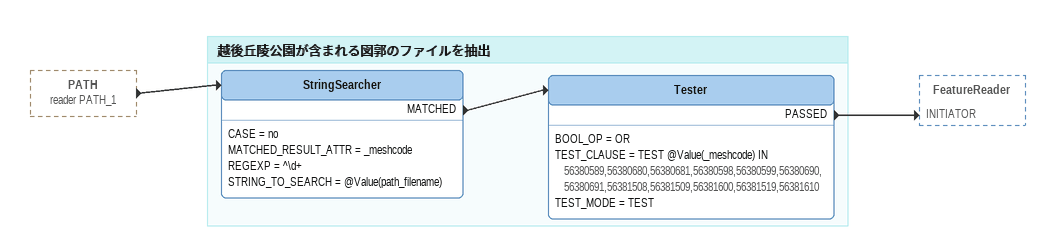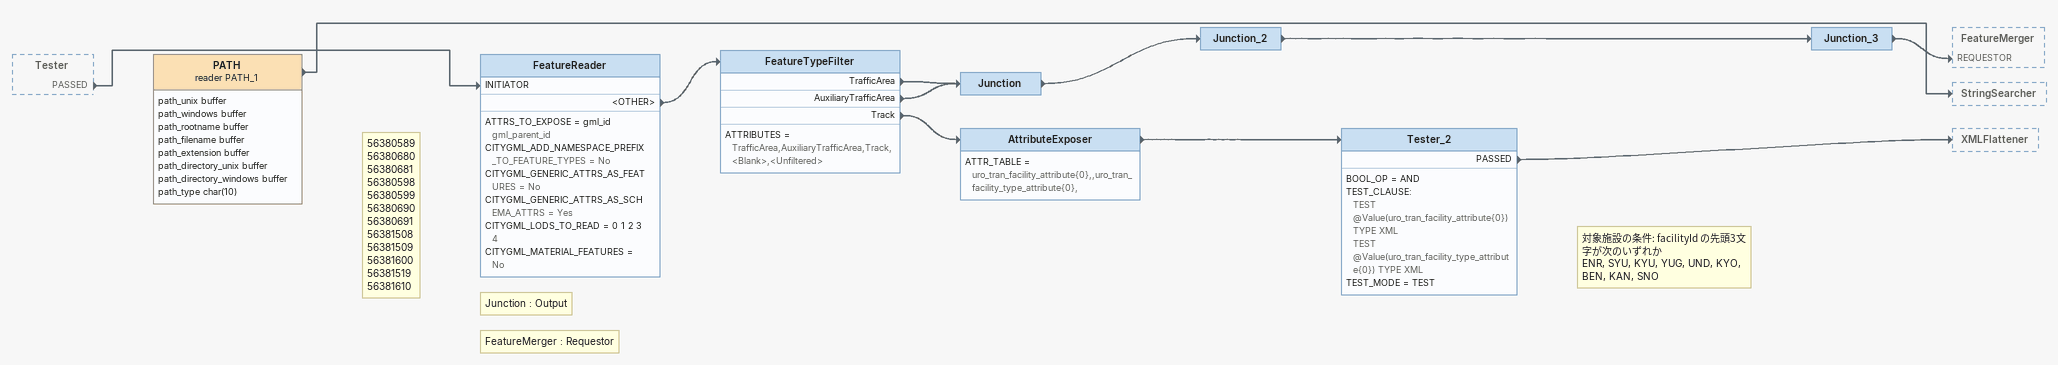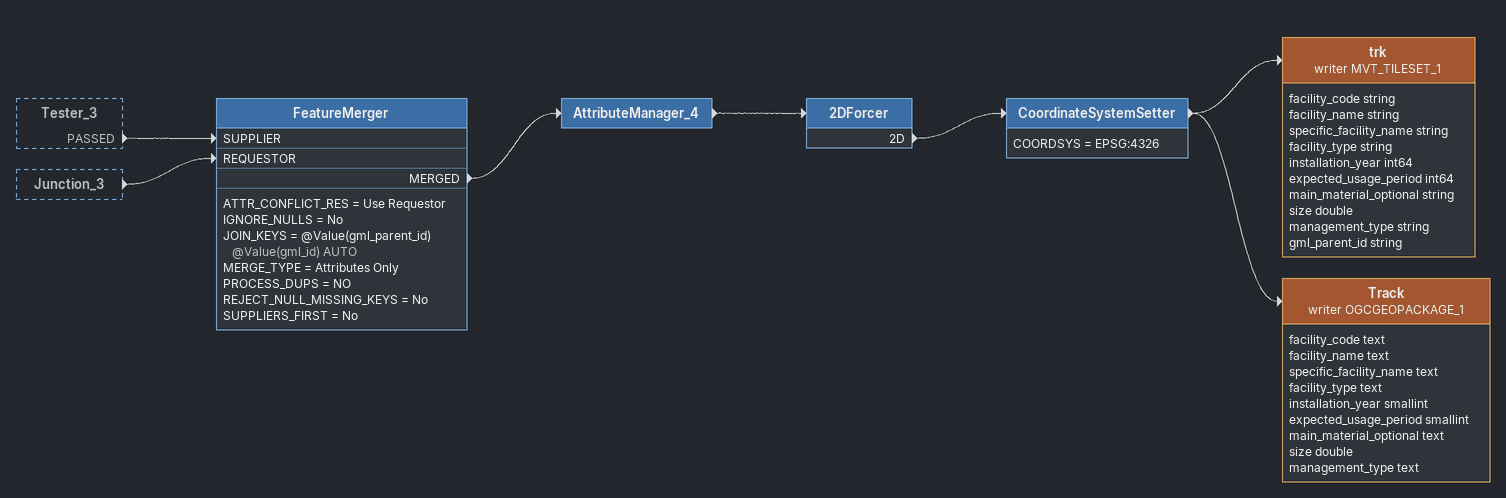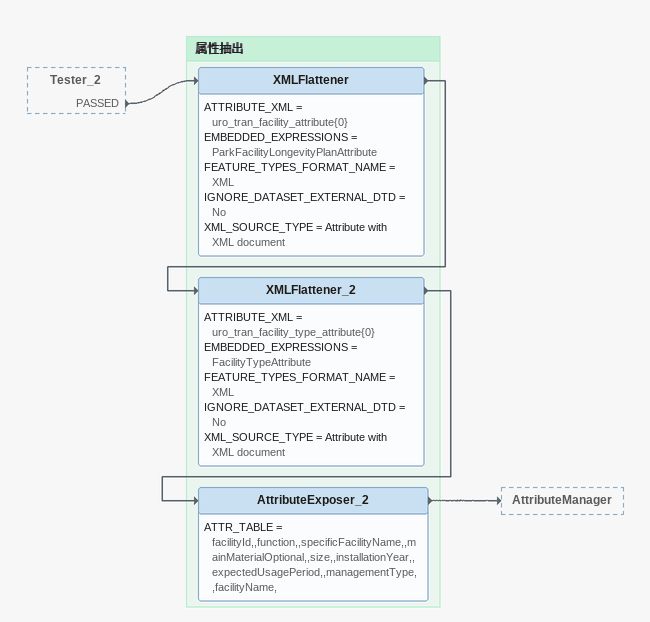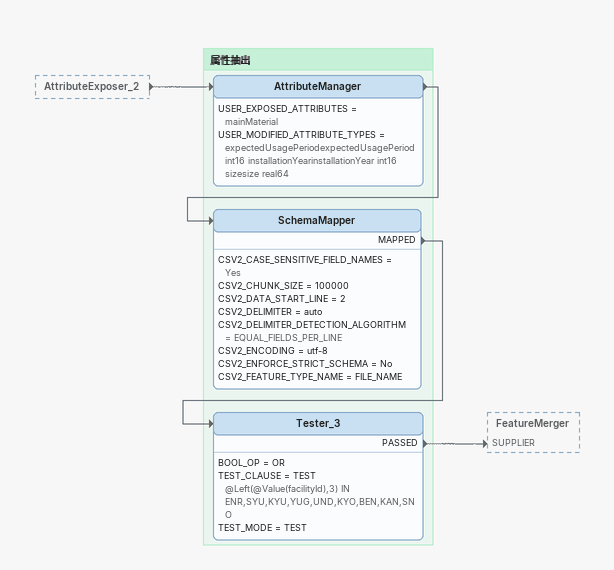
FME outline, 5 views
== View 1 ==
PATH (reader PATH_1) [outside]
    -> StringSearcher

Bookmark: 越後丘陵公園が含まれる図郭のファイルを抽出
StringSearcher
    CASE = no
    MATCHED_RESULT_ATTR = _meshcode
    REGEXP = ^\d+
    STRING_TO_SEARCH = @Value(path_filename)
    MATCHED -> Tester
Tester
    BOOL_OP = OR
    TEST_CLAUSE = TEST @Value(_meshcode) IN 56380589,56380680,56380681,56380598,56380599,56380690,56380691,56381508,56381509,56381600,56381519,56381610
    TEST_MODE = TEST
    PASSED -> FeatureReader [INITIATOR]

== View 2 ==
Tester [outside]
    PASSED -> FeatureReader [INITIATOR]
PATH (reader PATH_1)
    attributes: path_unix buffer, path_windows buffer, path_rootname buffer, path_filename buffer, path_extension buffer, path_directory_unix buffer, path_directory_windows buffer, path_type char(10)
    -> StringSearcher
Note: 56380589 / 56380680 / 56380681 / 56380598 / 56380599 / 56380690 / 56380691 / 56381508 / 56381509 / 56381600 / 56381519 / 56381610
FeatureReader
    ATTRS_TO_EXPOSE = gml_id gml_parent_id
    CITYGML_ADD_NAMESPACE_PREFIX_TO_FEATURE_TYPES = No
    CITYGML_GENERIC_ATTRS_AS_FEATURES = No
    CITYGML_GENERIC_ATTRS_AS_SCHEMA_ATTRS = Yes
    CITYGML_LODS_TO_READ = 0 1 2 3 4
    CITYGML_MATERIAL_FEATURES = No
    <OTHER> -> FeatureTypeFilter
FeatureTypeFilter
    ATTRIBUTES = TrafficArea,AuxiliaryTrafficArea,Track,<Blank>,<Unfiltered>
    TrafficArea -> Junction
    AuxiliaryTrafficArea -> Junction
    Track -> AttributeExposer
Junction
    -> Junction_2
Note: FeatureMerger : Requestor
Junction_2
    -> Junction_3
Note: Junction : Output
Junction_3
    -> FeatureMerger [REQUESTOR]
AttributeExposer
    ATTR_TABLE = uro_tran_facility_attribute{0},,uro_tran_facility_type_attribute{0},
    -> Tester_2
Note: 対象施設の条件: facilityId の先頭3文字が次のいずれか / ENR, SYU, KYU, YUG, UND, KYO, BEN, KAN, SNO
Tester_2
    BOOL_OP = AND
    TEST_CLAUSE:
      TEST @Value(uro_tran_facility_attribute{0}) TYPE XML
      TEST @Value(uro_tran_facility_type_attribute{0}) TYPE XML
    TEST_MODE = TEST
    PASSED -> XMLFlattener

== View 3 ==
Tester_3 [outside]
    PASSED -> FeatureMerger [SUPPLIER]
Junction_3 [outside]
    -> FeatureMerger [REQUESTOR]
FeatureMerger
    ATTR_CONFLICT_RES = Use Requestor
    IGNORE_NULLS = No
    JOIN_KEYS = @Value(gml_parent_id) @Value(gml_id) AUTO
    MERGE_TYPE = Attributes Only
    PROCESS_DUPS = NO
    REJECT_NULL_MISSING_KEYS = No
    SUPPLIERS_FIRST = No
    MERGED -> AttributeManager_4
AttributeManager_4
    -> 2DForcer
2DForcer
    2D -> CoordinateSystemSetter
CoordinateSystemSetter
    COORDSYS = EPSG:4326
    -> trk (writer MVT_TILESET_1)
    -> Track (writer OGCGEOPACKAGE_1)
trk (writer MVT_TILESET_1)
    attributes: facility_code string, facility_name string, specific_facility_name string, facility_type string, installation_year int64, expected_usage_period int64, main_material_optional string, size double, management_type string, gml_parent_id string
Track (writer OGCGEOPACKAGE_1)
    attributes: facility_code text, facility_name text, specific_facility_name text, facility_type text, installation_year smallint, expected_usage_period smallint, main_material_optional text, size double, management_type text

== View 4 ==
Tester_2 [outside]
    PASSED -> XMLFlattener

Bookmark: 属性抽出
XMLFlattener
    ATTRIBUTE_XML = uro_tran_facility_attribute{0}
    EMBEDDED_EXPRESSIONS = ParkFacilityLongevityPlanAttribute
    FEATURE_TYPES_FORMAT_NAME = XML
    IGNORE_DATASET_EXTERNAL_DTD = No
    XML_SOURCE_TYPE = Attribute with XML document
    -> XMLFlattener_2
XMLFlattener_2
    ATTRIBUTE_XML = uro_tran_facility_type_attribute{0}
    EMBEDDED_EXPRESSIONS = FacilityTypeAttribute
    FEATURE_TYPES_FORMAT_NAME = XML
    IGNORE_DATASET_EXTERNAL_DTD = No
    XML_SOURCE_TYPE = Attribute with XML document
    -> AttributeExposer_2
AttributeExposer_2
    ATTR_TABLE = facilityId,,function,,specificFacilityName,,mainMaterialOptional,,size,,installationYear,,expectedUsagePeriod,,managementType,,facilityName,
    -> AttributeManager

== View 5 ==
AttributeExposer_2 [outside]
    -> AttributeManager

Bookmark: 属性抽出
AttributeManager
    USER_EXPOSED_ATTRIBUTES = mainMaterial
    USER_MODIFIED_ATTRIBUTE_TYPES = expectedUsagePeriodexpectedUsagePeriod int16 installationYearinstallationYear int16 sizesize real64
    -> SchemaMapper
SchemaMapper
    CSV2_CASE_SENSITIVE_FIELD_NAMES = Yes
    CSV2_CHUNK_SIZE = 100000
    CSV2_DATA_START_LINE = 2
    CSV2_DELIMITER = auto
    CSV2_DELIMITER_DETECTION_ALGORITHM = EQUAL_FIELDS_PER_LINE
    CSV2_ENCODING = utf-8
    CSV2_ENFORCE_STRICT_SCHEMA = No
    CSV2_FEATURE_TYPE_NAME = FILE_NAME
    MAPPED -> Tester_3
Tester_3
    BOOL_OP = OR
    TEST_CLAUSE = TEST @Left(@Value(facilityId),3) IN ENR,SYU,KYU,YUG,UND,KYO,BEN,KAN,SNO
    TEST_MODE = TEST
    PASSED -> FeatureMerger [SUPPLIER]
